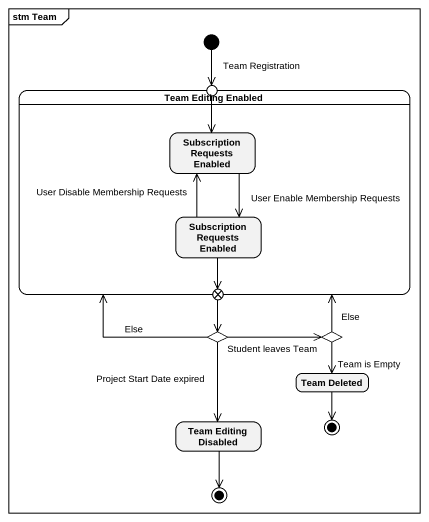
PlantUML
@startuml
mainframe stm Team
hide empty description
state "Team Editing Enabled" as Team_Editing_Enabled {
  state "Subscription Requests Enabled" as Subscription_Requests
  state "Subscription Requests Enabled" as Subscription_Requests_2
}
state entry1 <<choice>>
state exit1 <<choice>>
state choice1 <<choice>>
state choice2 <<choice>>
state "Team Deleted" as Team_Deleted
state "Team Editing Disabled" as Team_Editing_Disabled
state final1 <<end>>
state final2 <<end>>
[*] --> entry1 : Team Registration
Team_Editing_Enabled --> choice1
entry1 --> Subscription_Requests
Subscription_Requests --> Subscription_Requests_2 : User Enable Membership Requests
Subscription_Requests_2 -up-> Subscription_Requests : User Disable Membership Requests
Subscription_Requests_2 --> exit1
choice1 -up-> Team_Editing_Enabled : Else
choice1 -right-> choice2 : Student leaves Team
choice1 --> Team_Editing_Disabled : Project Start Date expired
choice2 -up-> Team_Editing_Enabled : Else
choice2 --> Team_Deleted : Team is Empty
Team_Deleted --> final1
Team_Editing_Disabled --> final2
@enduml
